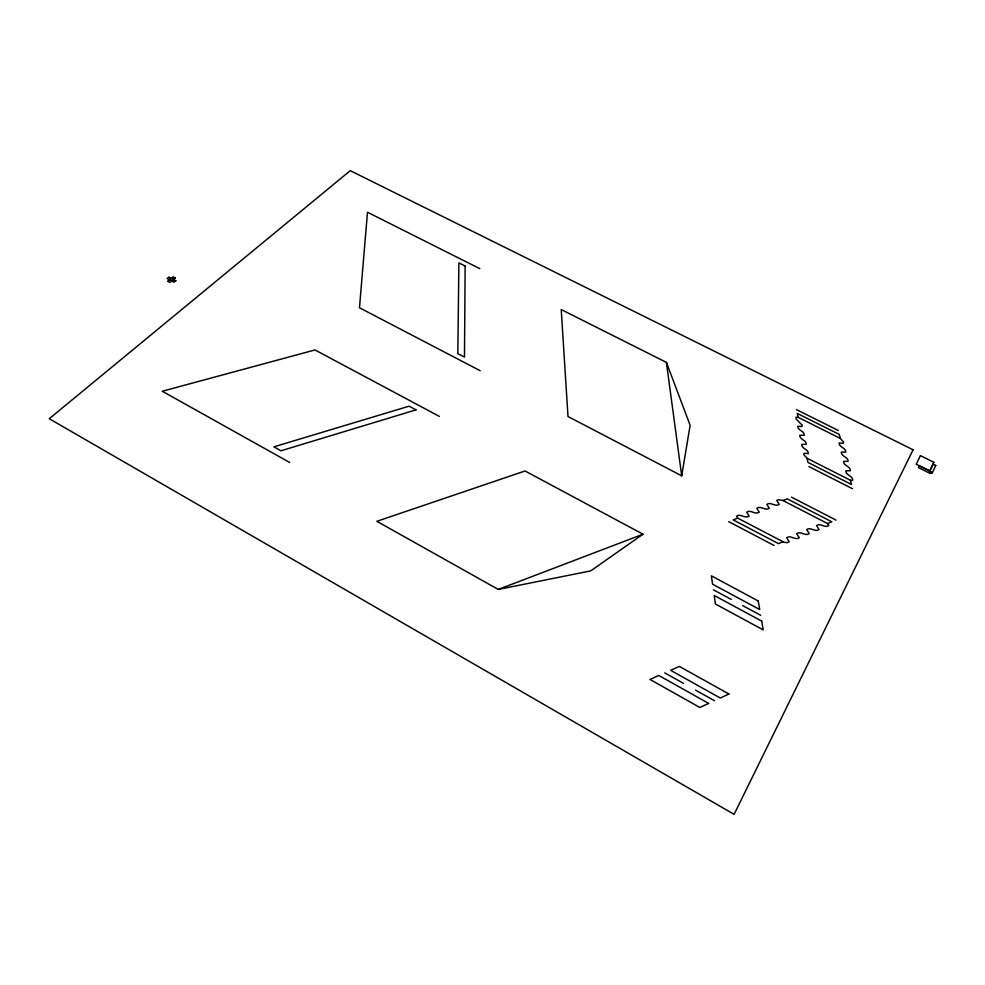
<?xml version="1.0" encoding="UTF-8"?>
<svg xmlns="http://www.w3.org/2000/svg" width="985" height="985" viewBox="0 0 985 985"><rect width="100%" height="100%" fill="white"/><g stroke="black" fill="none" stroke-linecap="round" stroke-linejoin="round"><path stroke-width="1.48" d="M681.694 475.817L690.14 425.311L666.402 362.394L561.228 309.561L568 416.52L681.694 475.817L666.402 362.394M171.796 281.008L173.619 279.555M169.297 279.666L171.119 278.213M643.008 534.202L590.717 570.881L498.287 589.436L376.849 521.311L525.054 470.978L643.008 534.202L498.287 589.436M782.903 541.812L778.458 543.621L733.234 519.895L737.716 518.147L784.183 542.329L787.335 542.649L789.231 541.799L786.67 537.712C790.586 534.658 795.375 540.74 799.278 537.687L796.705 533.636C800.596 530.607 805.348 536.64 809.239 533.611L806.653 529.585C810.52 526.581 815.248 532.577 819.114 529.573L816.516 525.571C820.357 522.592 825.061 528.551 828.89 525.571L827.597 523.577L782.927 500.503L778.606 499.69L776.746 500.478L779.221 504.394C775.343 507.3 770.701 501.439 766.822 504.345L769.285 508.285C765.382 511.215 760.703 505.305 756.8 508.248L759.25 512.2C755.323 515.155 750.632 509.22 746.692 512.175L749.142 516.165C745.189 519.132 740.461 513.16 736.509 516.14L737.716 518.147M827.597 523.577L831.845 521.841L787.224 498.829L782.927 500.503M798.096 417.295L795.843 417.332L796.151 419.019L802.356 425.385L801.888 426.554L797.776 426.246C797.53 430.617 804.548 430.839 804.289 435.21L799.746 435.284C799.488 439.692 806.567 439.926 806.309 444.333L801.728 444.432C801.47 448.877 808.611 449.123 808.34 453.58L804.166 453.297L803.686 454.516L807.06 458.296L850.461 480.298L852.764 480.237C852.899 475.656 845.709 475.398 845.844 470.83L850.424 470.719C850.572 466.2 843.431 465.954 843.566 461.436L848.122 461.325C848.257 456.855 841.178 456.621 841.313 452.14L845.844 452.053C845.98 447.609 838.961 447.399 839.097 442.967L843.197 443.262L843.628 442.068L840.242 438.387L798.096 417.295L797.247 413.429L839.269 434.422L840.242 438.387M796.397 409.575L838.321 430.494M479.769 268.646L367.491 212.243L359.476 307.763L480.188 370.717M808.87 466.545L852.505 488.72M791.509 497.154L836.08 520.117M728.728 521.656L774.001 545.444M439.335 416.384L314.991 349.946L162.291 391.242L289.713 462.482M171.292 278.262L173.508 279.457M713.386 589.806L731.227 599.422M742.678 605.59L760.703 615.317M664.752 672.89L683.504 683.368M695.533 690.103L714.482 700.704M850.461 480.298L851.483 484.497L807.959 462.408L807.06 458.296M465.129 266.012L464.489 357.075L457.828 353.615L458.887 262.884L465.129 266.012M931.12 471.79L930.308 473.539L918.426 467.616L919.264 465.88L931.12 471.79M935.75 465.462L932.069 473.342L929.36 471.987L933.041 464.12L935.75 465.462M933.866 462.31L929.803 470.953L916.259 464.206L920.396 455.624L933.866 462.31M913.083 449.788L734.108 814.336L49.25 418.723L350.254 170.664L913.083 449.788M175.33 278.004L169.789 282.412L167.573 281.23L173.114 276.822L175.33 278.004M175.835 280.737L174.013 282.19L167.081 278.484L168.915 277.031L175.835 280.737M708.658 703.401L699.867 707.476L649.965 679.428L658.854 675.501L708.658 703.401M728.937 694.006L720.294 698.02L670.625 670.305L679.379 666.426L728.937 694.006M415.99 409.871L280.971 450.785L273.916 446.845L409.095 406.177L415.99 409.871M758.265 600.998L711.367 575.831L712.574 584.179L759.718 609.555L758.265 600.998M761.688 621.104L714.211 595.457L715.442 604.014L763.19 629.871L761.688 621.104"/></g></svg>
